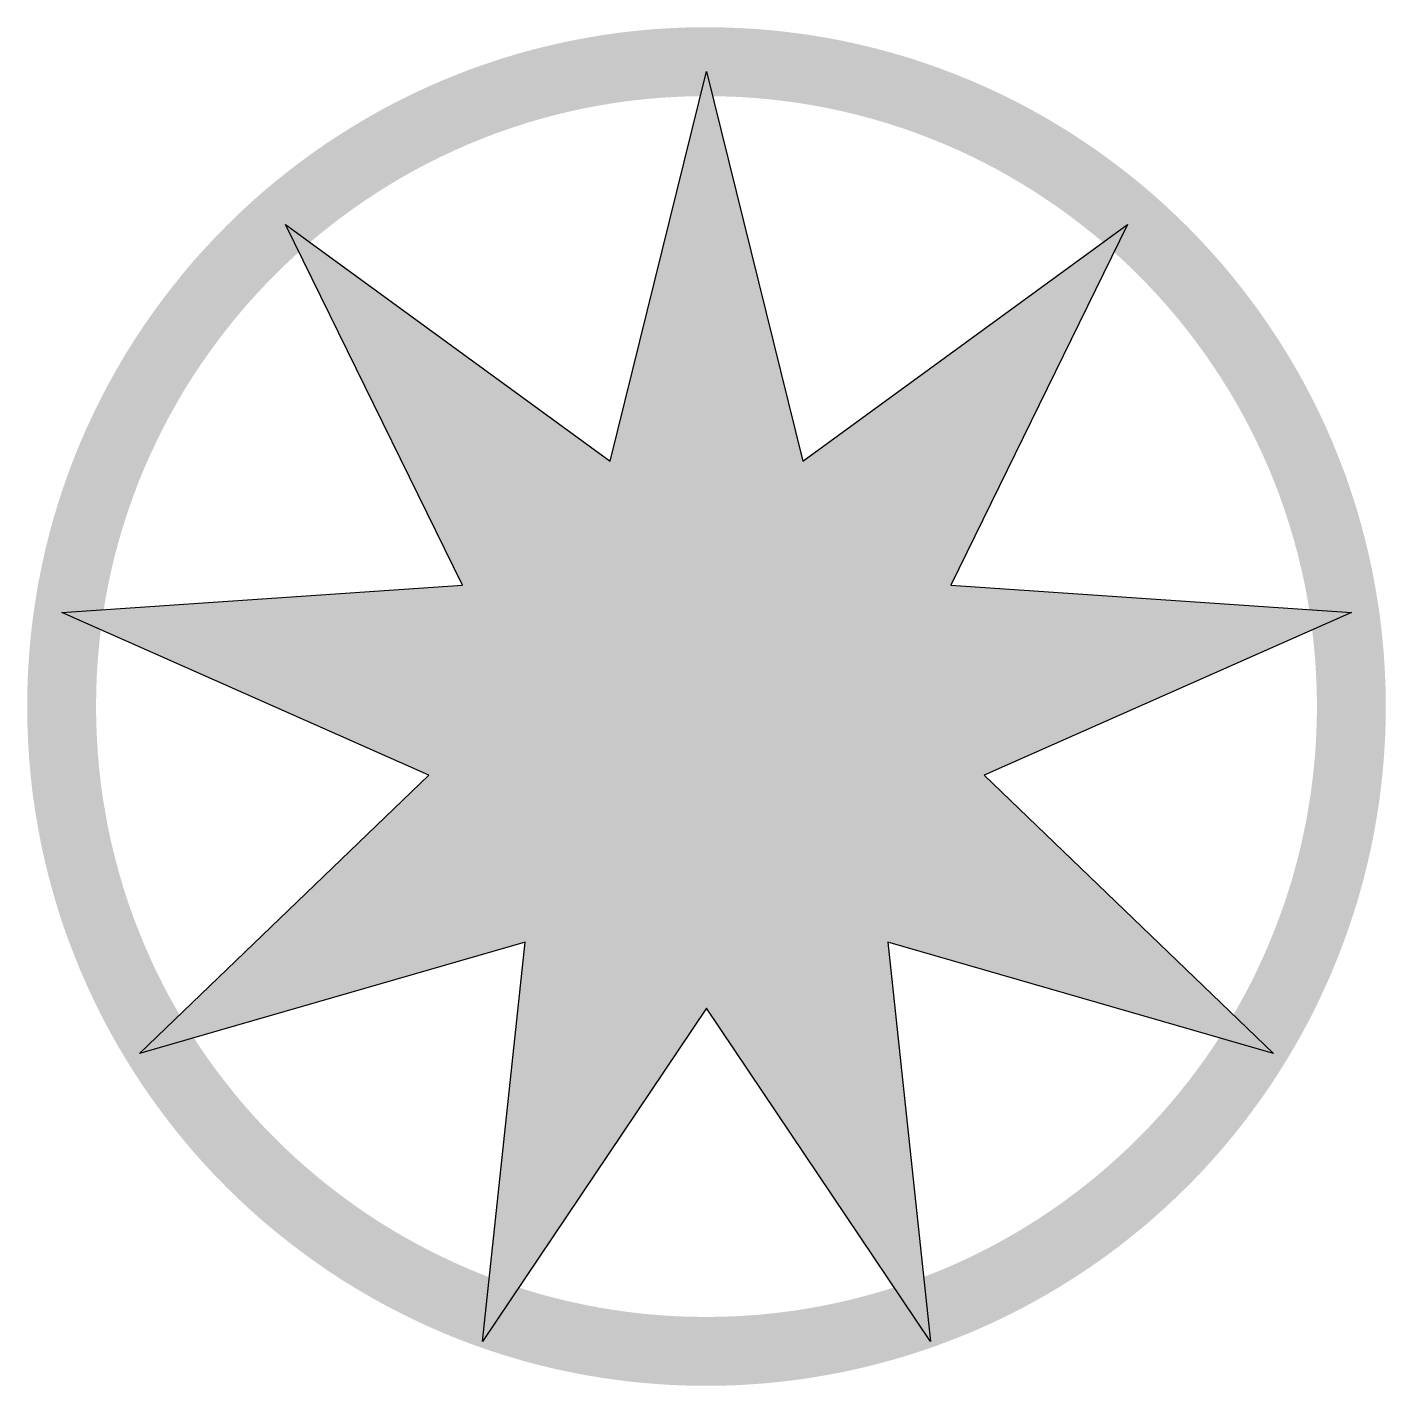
# Model space of a CAD drawing. Header units: inches. Extents: x 0.01 to 1.38, y 0.01 to 1.38.
import ezdxf

# ---------------------------------------------------------------- set-up
doc = ezdxf.new("R2010")
doc.units = ezdxf.units.IN
doc.header["$MEASUREMENT"] = 0

msp = doc.modelspace()

# ---------------------------------------------------------------- hatches: boundary and pattern name
msp.add_hatch(color=0).paths.add_polyline_path([(0.6944, 1.3342), (0.7916, 0.9415), (1.1185, 1.1799), (0.9404, 0.8166), (1.3441, 0.7891), (0.9742, 0.6252), (1.2658, 0.3447), (0.877, 0.4569), (0.9201, 0.0546), (0.6944, 0.3905), (0.4688, 0.0546), (0.5118, 0.4569), (0.1231, 0.3447), (0.4147, 0.6252), (0.0448, 0.7891), (0.4485, 0.8166), (0.2704, 1.1799), (0.5973, 0.9415)])

# ---------------------------------------------------------------- linework, layer by layer
at = {"color": 0, "const_width": 0.0694}
msp.add_lwpolyline([(1.3441, 0.6944), (1.344, 0.6863), (1.3439, 0.6783), (1.3436, 0.6702), (1.3433, 0.6622), (1.3428, 0.6542), (1.3423, 0.6461), (1.3416, 0.6382), (1.3409, 0.6302), (1.3401, 0.6222), (1.3391, 0.6143), (1.3381, 0.6064), (1.337, 0.5985), (1.3357, 0.5906), (1.3344, 0.5827), (1.333, 0.5749), (1.3315, 0.5671), (1.3299, 0.5593), (1.3282, 0.5515), (1.3264, 0.5437), (1.3245, 0.536), (1.3225, 0.5283), (1.3204, 0.5207), (1.3183, 0.513), (1.316, 0.5054), (1.3137, 0.4979), (1.3112, 0.4903), (1.3087, 0.4828), (1.306, 0.4753), (1.3033, 0.4679), (1.3005, 0.4605), (1.2976, 0.4531), (1.2946, 0.4458), (1.2916, 0.4385), (1.2884, 0.4312), (1.2851, 0.424), (1.2818, 0.4168), (1.2784, 0.4096), (1.2749, 0.4025), (1.2713, 0.3955), (1.2676, 0.3885), (1.2638, 0.3815), (1.2599, 0.3745), (1.256, 0.3677), (1.2519, 0.3608), (1.2478, 0.354), (1.2436, 0.3473), (1.2393, 0.3406), (1.235, 0.3339), (1.2305, 0.3273), (1.226, 0.3208), (1.2213, 0.3143), (1.2166, 0.3079), (1.2118, 0.3015), (1.207, 0.2951), (1.202, 0.2889), (1.197, 0.2826), (1.1919, 0.2765), (1.1867, 0.2704), (1.1814, 0.2643), (1.176, 0.2583), (1.1706, 0.2524), (1.1651, 0.2465), (1.1595, 0.2407), (1.1538, 0.235), (1.148, 0.2293), (1.1422, 0.2237), (1.1363, 0.2182), (1.1304, 0.2127), (1.1244, 0.2074), (1.1184, 0.2021), (1.1123, 0.1969), (1.1061, 0.1918), (1.0999, 0.1868), (1.0936, 0.1818), (1.0873, 0.1769), (1.0809, 0.1722), (1.0745, 0.1674), (1.068, 0.1628), (1.0614, 0.1583), (1.0548, 0.1538), (1.0482, 0.1495), (1.0415, 0.1452), (1.0347, 0.141), (1.0279, 0.1368), (1.0211, 0.1328), (1.0142, 0.1289), (1.0073, 0.125), (1.0003, 0.1212), (0.9933, 0.1175), (0.9862, 0.1139), (0.9791, 0.1104), (0.972, 0.107), (0.9648, 0.1036), (0.9576, 0.1004), (0.9503, 0.0972), (0.943, 0.0941), (0.9357, 0.0912), (0.9283, 0.0883), (0.9209, 0.0855), (0.9135, 0.0827), (0.906, 0.0801), (0.8985, 0.0776), (0.8909, 0.0751), (0.8833, 0.0728), (0.8757, 0.0705), (0.8681, 0.0684), (0.8604, 0.0663), (0.8528, 0.0643), (0.845, 0.0624), (0.8373, 0.0606), (0.8295, 0.0589), (0.8217, 0.0573), (0.8139, 0.0558), (0.8061, 0.0544), (0.7982, 0.0531), (0.7903, 0.0518), (0.7824, 0.0507), (0.7745, 0.0497), (0.7666, 0.0487), (0.7586, 0.0479), (0.7506, 0.0471), (0.7426, 0.0465), (0.7346, 0.046), (0.7266, 0.0455), (0.7186, 0.0452), (0.7105, 0.0449), (0.7025, 0.0448), (0.6944, 0.0447), (0.6776, 0.0449), (0.6609, 0.0455), (0.6444, 0.0466), (0.6279, 0.048), (0.6116, 0.0499), (0.5954, 0.0522), (0.5794, 0.0548), (0.5634, 0.0579), (0.5476, 0.0613), (0.532, 0.0651), (0.5165, 0.0693), (0.5012, 0.0739), (0.486, 0.0788), (0.471, 0.0841), (0.4561, 0.0897), (0.4415, 0.0957), (0.427, 0.1021), (0.4127, 0.1088), (0.3986, 0.1158), (0.3847, 0.1231), (0.371, 0.1308), (0.3575, 0.1387), (0.3442, 0.147), (0.3311, 0.1556), (0.3183, 0.1646), (0.3057, 0.1738), (0.2933, 0.1833), (0.2811, 0.1931), (0.2692, 0.2031), (0.2575, 0.2135), (0.2461, 0.2241), (0.235, 0.235), (0.2241, 0.2461), (0.2135, 0.2575), (0.2031, 0.2692), (0.1931, 0.2811), (0.1833, 0.2933), (0.1738, 0.3057), (0.1646, 0.3183), (0.1557, 0.3311), (0.1471, 0.3442), (0.1388, 0.3575), (0.1308, 0.371), (0.1231, 0.3847), (0.1158, 0.3986), (0.1088, 0.4127), (0.1021, 0.427), (0.0958, 0.4415), (0.0898, 0.4562), (0.0841, 0.471), (0.0788, 0.486), (0.0739, 0.5012), (0.0694, 0.5165), (0.0652, 0.532), (0.0613, 0.5477), (0.0579, 0.5635), (0.0549, 0.5794), (0.0522, 0.5954), (0.0499, 0.6116), (0.0481, 0.628), (0.0466, 0.6444), (0.0456, 0.661), (0.0449, 0.6776), (0.0447, 0.6944), (0.0449, 0.7111), (0.0455, 0.7278), (0.0466, 0.7443), (0.048, 0.7608), (0.0499, 0.7771), (0.0522, 0.7933), (0.0548, 0.8094), (0.0579, 0.8253), (0.0613, 0.8411), (0.0651, 0.8567), (0.0693, 0.8722), (0.0739, 0.8876), (0.0788, 0.9028), (0.0841, 0.9178), (0.0897, 0.9326), (0.0957, 0.9473), (0.1021, 0.9618), (0.1088, 0.9761), (0.1158, 0.9902), (0.1231, 1.0041), (0.1308, 1.0178), (0.1387, 1.0313), (0.147, 1.0446), (0.1556, 1.0576), (0.1646, 1.0705), (0.1738, 1.0831), (0.1833, 1.0955), (0.1931, 1.1077), (0.2031, 1.1196), (0.2135, 1.1312), (0.2241, 1.1426), (0.235, 1.1538), (0.2461, 1.1647), (0.2575, 1.1753), (0.2692, 1.1857), (0.2811, 1.1957), (0.2933, 1.2055), (0.3057, 1.215), (0.3183, 1.2242), (0.3311, 1.2331), (0.3442, 1.2417), (0.3575, 1.25), (0.371, 1.258), (0.3847, 1.2657), (0.3986, 1.273), (0.4127, 1.28), (0.427, 1.2867), (0.4415, 1.293), (0.4562, 1.299), (0.471, 1.3047), (0.486, 1.3099), (0.5012, 1.3149), (0.5165, 1.3194), (0.532, 1.3236), (0.5477, 1.3274), (0.5635, 1.3309), (0.5794, 1.3339), (0.5954, 1.3366), (0.6116, 1.3389), (0.628, 1.3407), (0.6444, 1.3422), (0.661, 1.3432), (0.6776, 1.3439), (0.6944, 1.3441), (0.7111, 1.3438), (0.7278, 1.3432), (0.7443, 1.3422), (0.7608, 1.3407), (0.7771, 1.3388), (0.7933, 1.3366), (0.8094, 1.3339), (0.8253, 1.3309), (0.8411, 1.3274), (0.8567, 1.3236), (0.8722, 1.3194), (0.8876, 1.3149), (0.9028, 1.3099), (0.9178, 1.3046), (0.9326, 1.299), (0.9473, 1.293), (0.9618, 1.2867), (0.9761, 1.28), (0.9902, 1.273), (1.0041, 1.2657), (1.0178, 1.258), (1.0313, 1.25), (1.0446, 1.2417), (1.0576, 1.2331), (1.0705, 1.2242), (1.0831, 1.215), (1.0955, 1.2055), (1.1077, 1.1957), (1.1196, 1.1857), (1.1312, 1.1753), (1.1426, 1.1647), (1.1538, 1.1538), (1.1647, 1.1426), (1.1753, 1.1312), (1.1857, 1.1196), (1.1957, 1.1077), (1.2055, 1.0955), (1.215, 1.0831), (1.2242, 1.0705), (1.2331, 1.0576), (1.2417, 1.0446), (1.25, 1.0313), (1.258, 1.0178), (1.2657, 1.0041), (1.273, 0.9902), (1.28, 0.9761), (1.2867, 0.9618), (1.293, 0.9473), (1.299, 0.9326), (1.3047, 0.9178), (1.3099, 0.9028), (1.3149, 0.8876), (1.3194, 0.8723), (1.3236, 0.8568), (1.3274, 0.8411), (1.3309, 0.8253), (1.3339, 0.8094), (1.3366, 0.7933), (1.3389, 0.7771), (1.3407, 0.7608), (1.3422, 0.7444), (1.3432, 0.7278), (1.3439, 0.7112), (1.3441, 0.6944)], dxfattribs=at)
at = {"color": 0}
msp.add_lwpolyline([(0.6944, 1.3342), (0.7916, 0.9415), (1.1185, 1.1799), (0.9404, 0.8166), (1.3441, 0.7891), (0.9742, 0.6252), (1.2658, 0.3447), (0.877, 0.4569), (0.9201, 0.0546), (0.6944, 0.3905), (0.4688, 0.0546), (0.5118, 0.4569), (0.1231, 0.3447), (0.4147, 0.6252), (0.0448, 0.7891), (0.4485, 0.8166), (0.2704, 1.1799), (0.5973, 0.9415), (0.6944, 1.3342)], dxfattribs=at)

doc.saveas('drawing.dxf')
